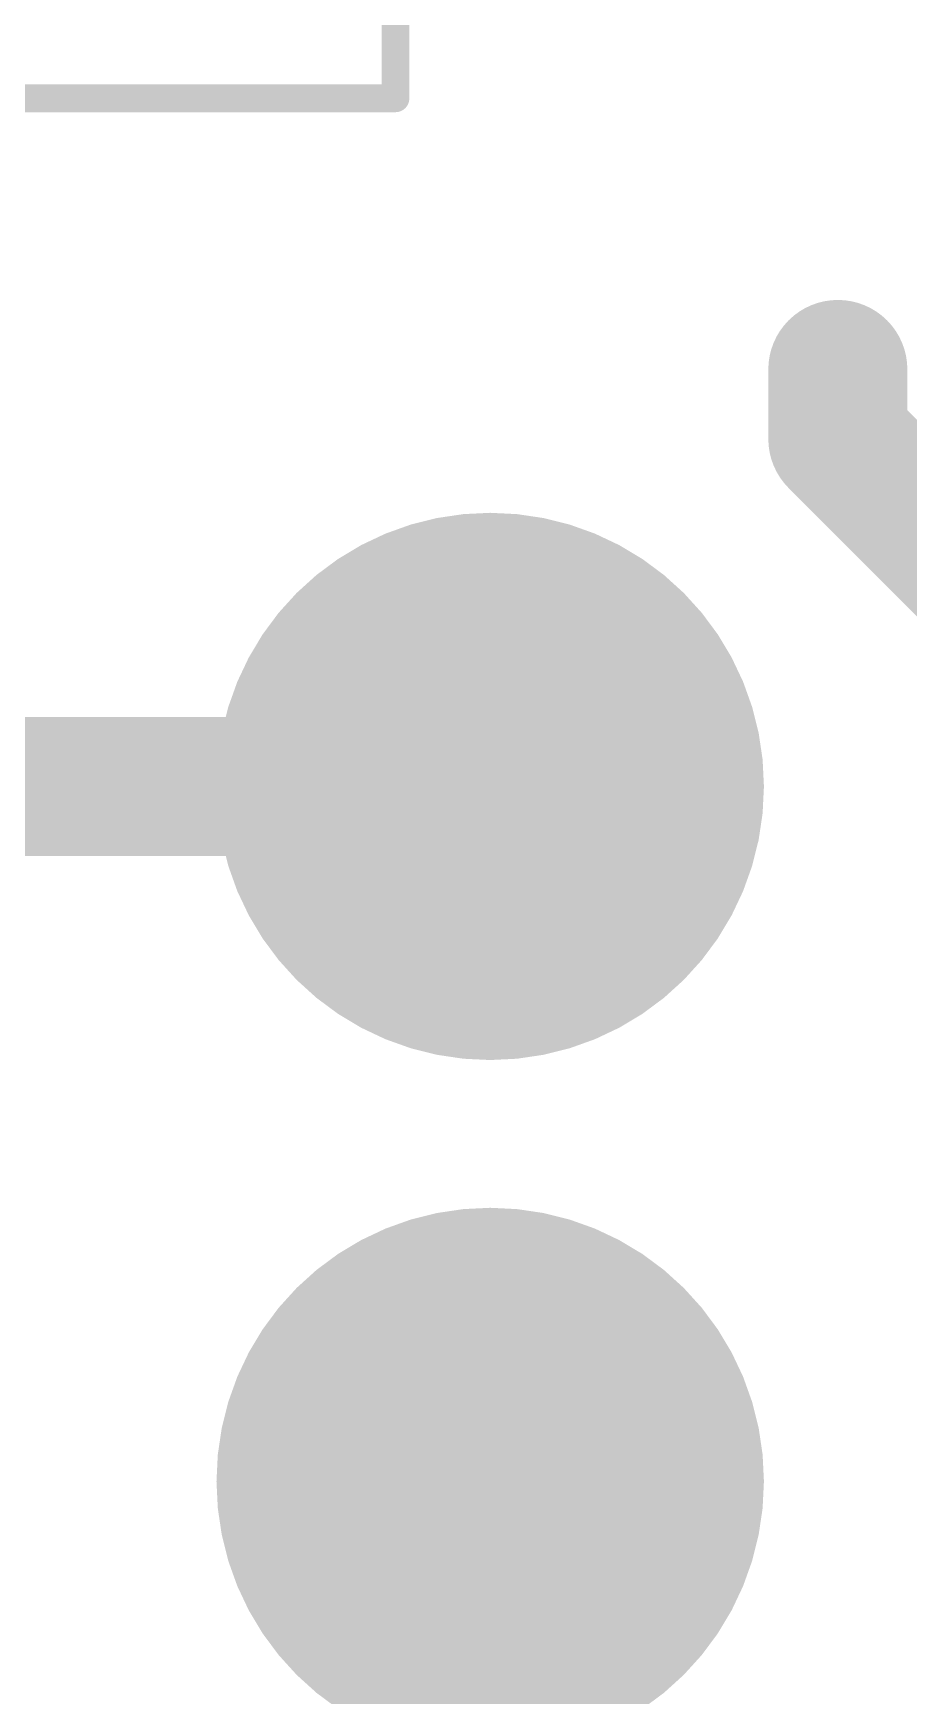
# Model space of a CAD drawing. Extents: x -0.3 to 20.6, y -0.3 to 38.4.
# Drawn here: x 13.77 to 15.37, y 7.863 to 10.901 of the extents above; entities that cross this region are included whole.
import ezdxf

# ---------------------------------------------------------------- set-up
doc = ezdxf.new("R2010")
doc.units = 0
for name, color, linetype in [('1', 12, 'CONTINUOUS'), ('16', 132, 'CONTINUOUS'), ('17', 110, 'CONTINUOUS'), ('39', 12, 'CONTINUOUS')]:
    doc.layers.add(name, color=color, linetype=linetype)

# ---------------------------------------------------------------- blocks, each defined once
blk = doc.blocks.new('ROUNDP')
at = {"const_width": 0.5}
blk.add_lwpolyline([(0, -0.25, 1), (0, 0.25, 1), (0, -0.25)], format="xyb", dxfattribs=at)

msp = doc.modelspace()

# ---------------------------------------------------------------- linework, layer by layer
at = {"layer": '1', "const_width": 0.254}
for points in [[(15.24, 10.16), (15.24, 10.287)], [(15.875, 9.525), (15.24, 10.16)], [(14.605, 9.525), (13.6281, 9.525)]]:
    msp.add_lwpolyline(points, dxfattribs=at)
at = {"layer": '1', "const_width": 0.127}
for points in [[(15.3035, 10.287, 1), (15.1765, 10.287)], [(15.2849, 10.2049, 1), (15.1951, 10.1151)], [(15.1765, 10.16, 1), (15.3035, 10.16)], [(14.605, 9.4615, 1), (14.605, 9.5885)]]:
    msp.add_lwpolyline(points, format="xyb", dxfattribs=at)
at = {"layer": '16', "const_width": 0.254}
for points in [[(15.24, 10.16), (15.24, 10.287)], [(15.875, 9.525), (15.24, 10.16)]]:
    msp.add_lwpolyline(points, dxfattribs=at)
at = {"layer": '16', "const_width": 0.127}
for points in [[(15.3035, 10.287, 1), (15.1765, 10.287)], [(15.2849, 10.2049, 1), (15.1951, 10.1151)], [(15.1765, 10.16, 1), (15.3035, 10.16)]]:
    msp.add_lwpolyline(points, format="xyb", dxfattribs=at)
at = {"layer": '39', "const_width": 0.0508}
for points in [[(14.4319, 13.9825), (14.4319, 10.7825)], [(14.4319, 10.7825), (13.0319, 10.7825)]]:
    msp.add_lwpolyline(points, dxfattribs=at)
at = {"layer": '39', "const_width": 0.0254}
for points in [[(14.4192, 10.7825, 1), (14.4446, 10.7825)], [(14.4319, 10.7698, 1), (14.4319, 10.7952)]]:
    msp.add_lwpolyline(points, format="xyb", dxfattribs=at)

# ---------------------------------------------------------------- block references
at = {"layer": '17', "rotation": 90}
for p in [(14.605, 9.525), (14.605, 9.525), (14.605, 8.255), (14.605, 8.255)]:
    msp.add_blockref('ROUNDP', p, dxfattribs=at)

doc.saveas('drawing.dxf')
